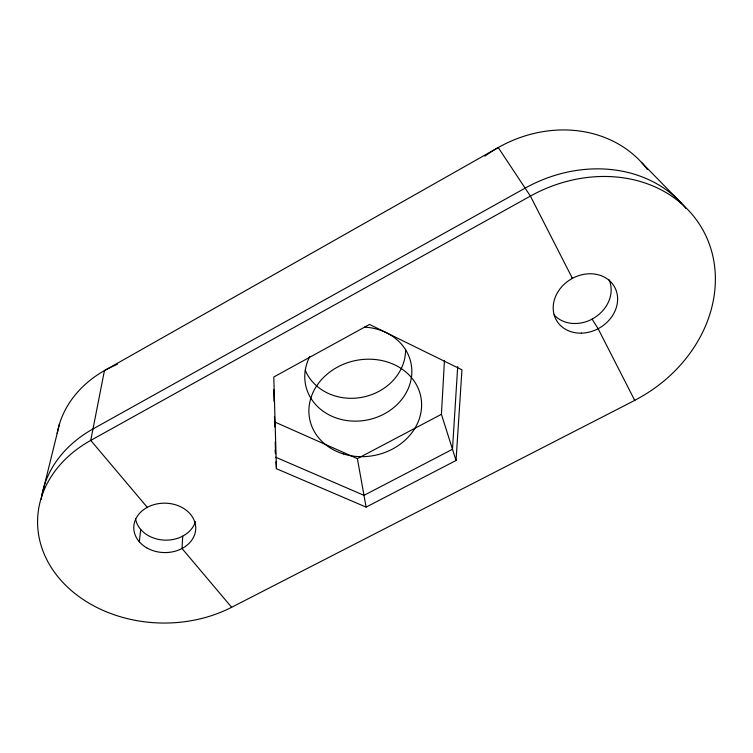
<?xml version="1.0" encoding="UTF-8"?>
<svg xmlns="http://www.w3.org/2000/svg" width="753" height="753" viewBox="0 0 753 753"><rect width="100%" height="100%" fill="white"/><g stroke="black" fill="none" stroke-linecap="round" stroke-linejoin="round"><path stroke-width="1.13" d="M275.965 461.777L276.426 468.705L366.109 507.117L456.036 460.488L441.427 414.301L444.458 360.442M182.725 536.136L182.019 548.504L231.642 607.285L634.723 400.398L598.117 328.713L592.103 319.14A32.934 27.927 -30.9 0 1 554.095 314.923M457.702 366.551L452.487 449.277L363.991 495.352L275.664 457.203M456.036 460.488L461.947 369.817L369.525 324.439L273.791 376.989L276.426 468.705M139.333 541.812L140.707 529.444M41.801 495.766L59.562 423.666M274.346 421.812L357.383 458.633L441.427 414.301M641.387 162.281L681.625 203.404M147.277 507.353L90.746 440.401L104.432 370.617L498.241 147.55L530.441 196.157L572.459 278.45L572.045 277.801M634.271 399.664L634.723 400.398M357.383 458.633L366.109 507.117M275.193 450.219L275.429 453.683M273.706 389.725L274.045 401.358M274.478 416.484L274.789 426.951M275.221 442.077L275.56 453.711M195.394 521.641A30.497 24.473 1.3 0 1 164.135 540.099A30.497 24.473 1.3 0 1 135.512 518.619M41.264 499.23A123.548 99.274 1.4 0 1 92.986 428.965L525.133 188.137A133.46 113.289 -31.1 0 1 686.011 208.525M57.172 433.408A113.505 94.219 2.6 0 1 117.383 364.301M484.923 156.125A121.948 106.248 -33.2 0 1 647.392 169.5M609.026 279.683A32.934 27.927 -30.9 0 1 592.056 319.065M634.675 400.314A135.728 114.607 -30.8 0 0 704.526 233.035A135.728 114.607 -30.8 0 0 530.404 196.091L90.746 440.401A125.506 100.196 1.2 0 0 59.223 578.313A125.506 100.196 1.2 0 0 231.642 607.285M405.566 349.401A51.957 45.66 -11.6 0 1 363.285 397.047A51.957 45.66 -11.6 0 1 305.323 370.438M364.471 327.113A53.802 46.752 -11.6 0 1 410.507 381.969A53.802 46.752 -11.6 0 1 340.864 419.365A53.802 46.752 -11.6 0 1 309.869 356.423M343.443 453.974A56.682 48.38 -11.6 0 0 421.172 398.779A56.682 48.38 -11.6 0 0 331.141 371.05A56.682 48.38 -11.6 0 0 343.443 453.974M581.325 333.155A33.49 28.247 -30.6 0 0 615.126 288.07A33.49 28.247 -30.6 0 0 559.771 289.18A33.49 28.247 -30.6 0 0 581.325 333.155M146.684 547.808A30.977 24.698 1.1 0 0 195.582 530.536A30.977 24.698 1.1 0 0 152.002 505.272A30.977 24.698 1.1 0 0 146.684 547.808"/></g></svg>
